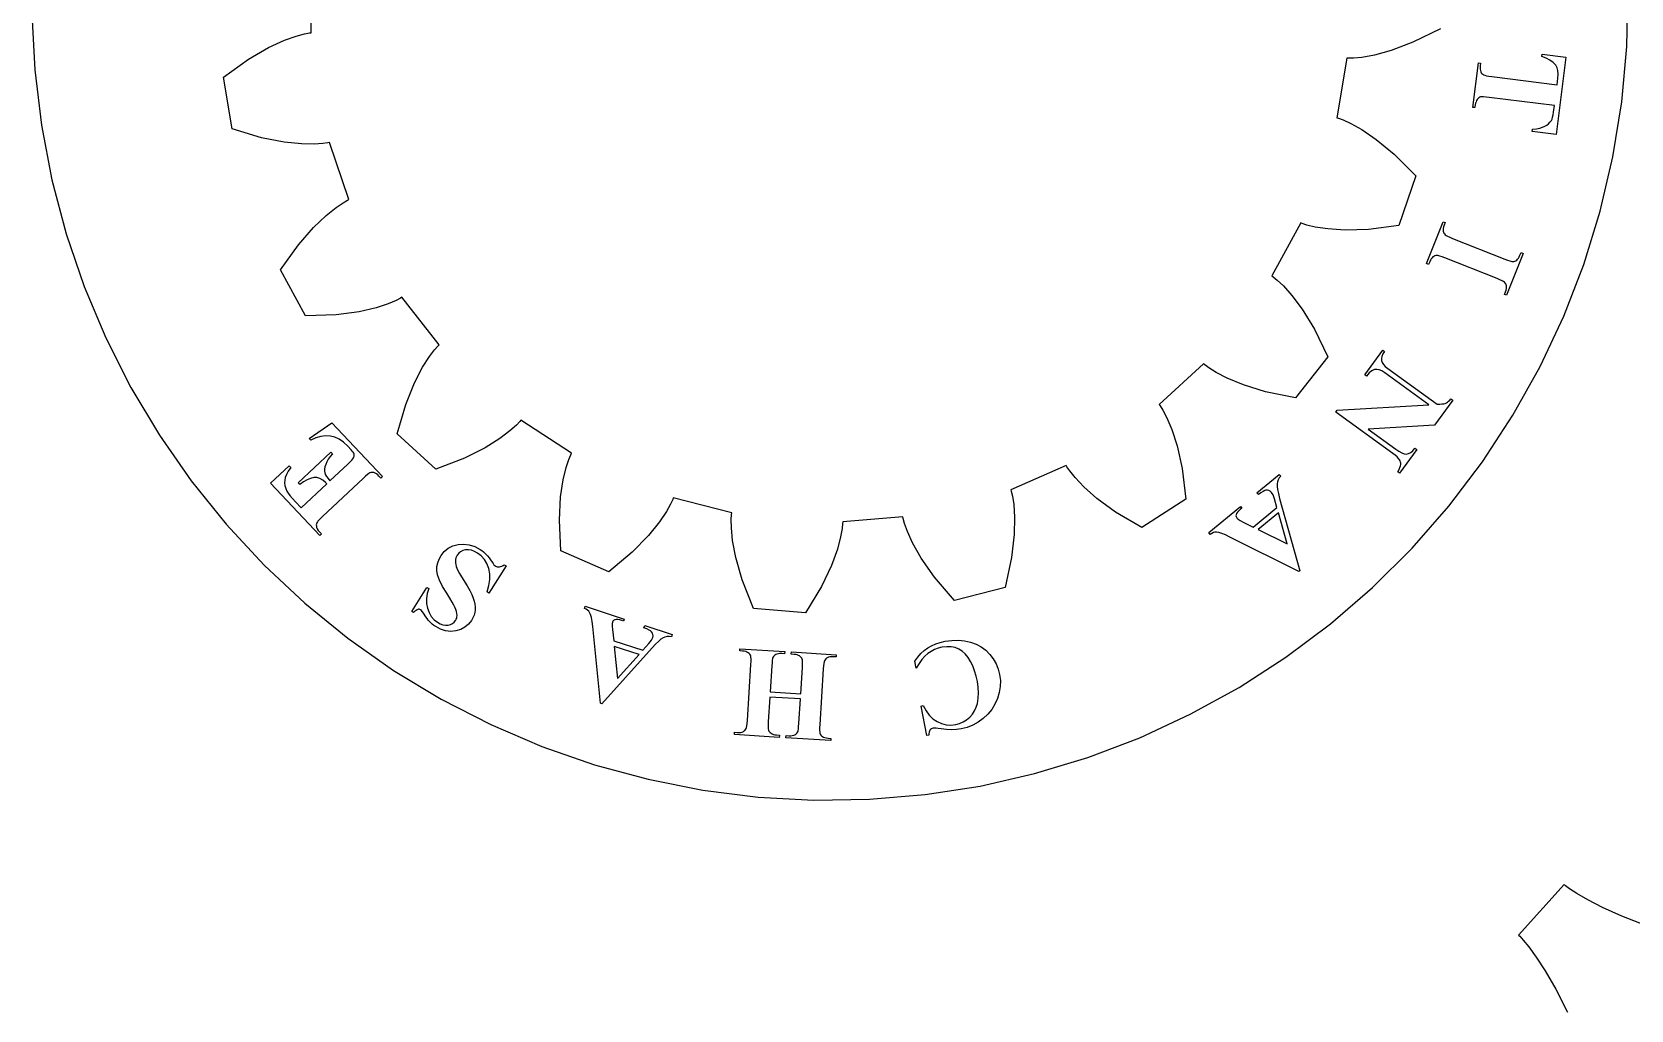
# Model space of a CAD drawing. Header units: metres. Extents: x -322 to 194, y -258 to 258.
# Drawn here: x -68.3 to 68.5, y -86.2 to -2.5 of the extents above; entities that cross this region are included whole.
import ezdxf

# ---------------------------------------------------------------- set-up
doc = ezdxf.new("R2010")
doc.units = ezdxf.units.M

msp = doc.modelspace()

# ---------------------------------------------------------------- linework, layer by layer
for p, q in [((-44.3848, -2.58369), (-44.3848, 2.58369)), ((68.1563, -3.76028), (68.2526, 1.0032)), ((-68.2526, -1.0032), (-68.0164, -5.76183)), ((-45.6505, -2.8658), (-44.942, -2.67615)), ((-44.942, -2.67615), (-44.5235, -2.59914)), ((-44.5235, -2.59914), (-44.3848, -2.58369)), ((52.2121, -2.23662), (49.8619, -3.40106)), ((-49.7416, -4.85231), (-48.0203, -3.85498)), ((-48.0203, -3.85498), (-46.6678, -3.23108)), ((-46.6678, -3.23108), (-45.6505, -2.8658)), ((47.9999, -4.10147), (46.5631, -4.49423)), ((49.8619, -3.40106), (47.9999, -4.10147)), ((67.728, -8.50546), (68.1563, -3.76028)), ((-51.8681, -6.38771), (-49.7416, -4.85231)), ((44.2048, -4.75703), (43.3542, -9.85396)), ((44.344, -4.76462), (44.2048, -4.75703)), ((44.7695, -4.75755), (44.344, -4.76462)), ((45.4996, -4.6871), (44.7695, -4.75755)), ((46.5631, -4.49423), (45.4996, -4.6871)), ((54.976, -8.96605), (55.4573, -5.15634)), ((55.4573, -5.15634), (55.6478, -5.1804)), ((55.6177, -5.41852), (55.6062, -5.56807)), ((55.6478, -5.1804), (55.6177, -5.41852)), ((60.8798, -4.61571), (60.9039, -4.42522)), ((61.2574, -4.74757), (60.8798, -4.61571)), ((60.9039, -4.42522), (62.9357, -4.6819)), ((61.5824, -4.91614), (61.2574, -4.74757)), ((61.8548, -5.12138), (61.5824, -4.91614)), ((62.0745, -5.36334), (61.8548, -5.12138)), ((62.1897, -5.57167), (62.0745, -5.36334)), ((62.9357, -4.6819), (62.1015, -11.2854)), ((-68.0164, -5.76183), (-67.4488, -10.4924)), ((-51.1319, -10.7999), (-51.8681, -6.38771)), ((55.6062, -5.56807), (55.6111, -5.70419)), ((55.6111, -5.70419), (55.6324, -5.8269)), ((55.6324, -5.8269), (55.6702, -5.93617)), ((55.6702, -5.93617), (55.7077, -6.00682)), ((55.7077, -6.00682), (55.7599, -6.07199)), ((55.7599, -6.07199), (55.827, -6.13174)), ((55.827, -6.13174), (55.9088, -6.18605)), ((55.9088, -6.18605), (55.999, -6.22346)), ((55.999, -6.22346), (56.1441, -6.26038)), ((56.1441, -6.26038), (56.344, -6.29678)), ((56.344, -6.29678), (56.5989, -6.3327)), ((56.5989, -6.3327), (62.1864, -7.03857)), ((62.1864, -7.03857), (62.2586, -6.46712)), ((62.2588, -5.82509), (62.1897, -5.57167)), ((62.2586, -6.46712), (62.2818, -6.12357)), ((62.2818, -6.12357), (62.2588, -5.82509)), ((55.5011, -8.15271), (55.4319, -8.21156)), ((55.5729, -8.10892), (55.5011, -8.15271)), ((55.6473, -8.0802), (55.5729, -8.10892)), ((55.7496, -8.06622), (55.6473, -8.0802)), ((55.9048, -8.06662), (55.7496, -8.06622)), ((56.113, -8.08139), (55.9048, -8.06662)), ((56.3743, -8.11055), (56.113, -8.08139)), ((61.9618, -8.81642), (56.3743, -8.11055)), ((55.1665, -8.99011), (54.976, -8.96605)), ((55.1964, -8.75301), (55.1665, -8.99011)), ((55.2214, -8.60957), (55.1964, -8.75301)), ((55.2579, -8.48383), (55.2214, -8.60957)), ((55.3059, -8.37581), (55.2579, -8.48383)), ((55.3654, -8.28549), (55.3059, -8.37581)), ((55.4319, -8.21156), (55.3654, -8.28549)), ((61.854, -9.62025), (61.8896, -9.38788)), ((61.8896, -9.38788), (61.9618, -8.81642)), ((66.9697, -13.2092), (67.728, -8.50546)), ((-67.4488, -10.4924), (-66.5526, -15.1718)), ((-48.622, -11.5617), (-51.1319, -10.7999)), ((43.3542, -9.85396), (43.4884, -9.89201)), ((43.4884, -9.89201), (43.8885, -10.0368)), ((43.8885, -10.0368), (44.5562, -10.3406)), ((44.5562, -10.3406), (45.4995, -10.8683)), ((45.4995, -10.8683), (46.7309, -11.7063)), ((60.0696, -11.0287), (60.0937, -10.8382)), ((60.0937, -10.8382), (60.4289, -10.792)), ((60.4289, -10.792), (60.7156, -10.7349)), ((60.7156, -10.7349), (60.9537, -10.6668)), ((60.9537, -10.6668), (61.1434, -10.5878)), ((61.1434, -10.5878), (61.3026, -10.4929)), ((61.3026, -10.4929), (61.4487, -10.3769)), ((61.4487, -10.3769), (61.5816, -10.2399)), ((61.5816, -10.2399), (61.7012, -10.0817)), ((61.7012, -10.0817), (61.7598, -9.96718)), ((61.7598, -9.96718), (61.8107, -9.81335)), ((61.8107, -9.81335), (61.854, -9.62025)), ((-46.6702, -11.9461), (-48.622, -11.5617)), ((-45.1883, -12.097), (-46.6702, -11.9461)), ((-44.1076, -12.1122), (-45.1883, -12.097)), ((-43.3758, -12.0615), (-44.1076, -12.1122)), ((-42.955, -11.9984), (-43.3758, -12.0615)), ((-42.8189, -11.968), (-42.955, -11.9984)), ((-41.141, -16.8554), (-42.8189, -11.968)), ((46.7309, -11.7063), (48.2645, -12.9733)), ((62.1015, -11.2854), (60.0696, -11.0287)), ((48.2645, -12.9733), (50.1093, -14.8378)), ((65.8852, -17.8486), (66.9697, -13.2092)), ((50.1093, -14.8378), (48.6569, -19.0687)), ((-66.5526, -15.1718), (-65.3321, -19.7773)), ((-43.09, -18.209), (-42.2465, -17.5332)), ((-42.2465, -17.5332), (-41.6379, -17.1238)), ((-41.6379, -17.1238), (-41.2671, -16.9151)), ((-41.2671, -16.9151), (-41.141, -16.8554)), ((-44.1667, -19.2383), (-43.09, -18.209)), ((40.265, -18.8526), (37.8056, -23.3972)), ((40.3943, -18.905), (40.265, -18.8526)), ((40.799, -19.0364), (40.3943, -18.905)), ((41.5124, -19.2068), (40.799, -19.0364)), ((48.6569, -19.0687), (46.0559, -19.4069)), ((51.0284, -22.3329), (52.442, -18.7625)), ((52.442, -18.7625), (52.6205, -18.8332)), ((52.5318, -19.0573), (52.4831, -19.2001)), ((52.6205, -18.8332), (52.5318, -19.0573)), ((64.4796, -22.401), (65.8852, -17.8486)), ((-65.3321, -19.7773), (-63.7934, -24.2865)), ((-45.4709, -20.7405), (-44.1667, -19.2383)), ((42.5809, -19.3698), (41.5124, -19.2068)), ((44.0674, -19.4648), (42.5809, -19.3698)), ((46.0559, -19.4069), (44.0674, -19.4648)), ((52.4537, -19.334), (52.4436, -19.4588)), ((52.4436, -19.4588), (52.4528, -19.5745)), ((52.4528, -19.5745), (52.4715, -19.6524)), ((52.4831, -19.2001), (52.4537, -19.334)), ((52.4715, -19.6524), (52.5061, -19.7279)), ((52.5061, -19.7279), (52.5567, -19.8012)), ((52.5567, -19.8012), (52.6232, -19.8722)), ((52.6232, -19.8722), (52.7013, -19.9308)), ((52.7013, -19.9308), (52.8326, -20.0027)), ((52.8326, -20.0027), (53.0172, -20.0877)), ((53.0172, -20.0877), (53.2551, -20.1858)), ((53.2551, -20.1858), (57.718, -21.9528)), ((-46.9837, -22.8832), (-45.4709, -20.7405)), ((51.4942, -21.8444), (51.421, -21.9368)), ((51.5744, -21.7714), (51.4942, -21.8444)), ((51.6572, -21.7163), (51.5744, -21.7714)), ((51.7389, -21.6763), (51.6572, -21.7163)), ((51.8195, -21.6515), (51.7389, -21.6763)), ((51.8989, -21.6418), (51.8195, -21.6515)), ((52.0014, -21.6537), (51.8989, -21.6418)), ((52.1517, -21.6927), (52.0014, -21.6537)), ((52.3497, -21.7588), (52.1517, -21.6927)), ((52.5954, -21.852), (52.3497, -21.7588)), ((57.0583, -23.619), (52.5954, -21.852)), ((59.2851, -21.4719), (57.8715, -25.0423)), ((58.8182, -21.9631), (58.8916, -21.8703)), ((58.8916, -21.8703), (58.9581, -21.7577)), ((58.9581, -21.7577), (59.0179, -21.6253)), ((59.0179, -21.6253), (59.1066, -21.4013)), ((59.1066, -21.4013), (59.2851, -21.4719)), ((-44.8547, -26.8173), (-46.9837, -22.8832)), ((51.2069, -22.4035), (51.0284, -22.3329)), ((51.2952, -22.1804), (51.2069, -22.4035)), ((51.3546, -22.0488), (51.2952, -22.1804)), ((51.421, -21.9368), (51.3546, -22.0488)), ((57.718, -21.9528), (57.9637, -22.0461)), ((57.9637, -22.0461), (58.1616, -22.1126)), ((58.1616, -22.1126), (58.3116, -22.1522)), ((58.3116, -22.1522), (58.4138, -22.1649)), ((58.4138, -22.1649), (58.4928, -22.1562)), ((58.4928, -22.1562), (58.5731, -22.1319)), ((58.5731, -22.1319), (58.6549, -22.0919)), ((58.6549, -22.0919), (58.738, -22.0361)), ((58.738, -22.0361), (58.8182, -21.9631)), ((62.7599, -26.8444), (64.4796, -22.401)), ((-63.7934, -24.2865), (-61.9438, -28.6773)), ((37.8056, -23.3972), (37.9202, -23.4767)), ((37.9202, -23.4767), (38.2516, -23.7436)), ((38.2516, -23.7436), (38.7845, -24.2477)), ((38.7845, -24.2477), (39.5052, -25.0531)), ((57.2962, -23.7171), (57.0583, -23.619)), ((57.4809, -23.8021), (57.2962, -23.7171)), ((57.6122, -23.8739), (57.4809, -23.8021)), ((57.6903, -23.9326), (57.6122, -23.8739)), ((57.756, -24.0056), (57.6903, -23.9326)), ((57.8061, -24.0801), (57.756, -24.0056)), ((57.7813, -24.7484), (57.8297, -24.6064)), ((57.8405, -24.1562), (57.8061, -24.0801)), ((57.8297, -24.6064), (57.8588, -24.4734)), ((57.8592, -24.234), (57.8405, -24.1562)), ((57.8588, -24.4734), (57.8686, -24.3492)), ((57.8686, -24.3492), (57.8592, -24.234)), ((-37.7849, -25.7776), (-38.812, -26.1142)), ((-37.1092, -25.4921), (-37.7849, -25.7776)), ((-36.7317, -25.2958), (-37.1092, -25.4921)), ((-36.6128, -25.2228), (-36.7317, -25.2958)), ((-33.4389, -29.3006), (-36.6128, -25.2228)), ((39.5052, -25.0531), (40.3978, -26.2455)), ((57.693, -24.9716), (57.7813, -24.7484)), ((57.8715, -25.0423), (57.693, -24.9716)), ((-42.2335, -26.7228), (-44.8547, -26.8173)), ((-40.2626, -26.4526), (-42.2335, -26.7228)), ((-38.812, -26.1142), (-40.2626, -26.4526)), ((40.3978, -26.2455), (41.437, -27.9419)), ((60.7345, -31.1569), (62.7599, -26.8444)), ((-61.9438, -28.6773), (-59.7925, -32.9285)), ((41.437, -27.9419), (42.5764, -30.3043)), ((-34.2645, -30.3007), (-33.8218, -29.7158)), ((-33.8218, -29.7158), (-33.5388, -29.398)), ((-33.5388, -29.398), (-33.4389, -29.3006)), ((45.7384, -31.8579), (47.2807, -29.735)), ((47.2947, -30.0724), (47.2032, -30.2794)), ((47.2807, -29.735), (47.4361, -29.8479)), ((47.4361, -29.8479), (47.2947, -30.0724)), ((-35.527, -32.5368), (-34.8428, -31.2137)), ((-34.8428, -31.2137), (-34.2645, -30.3007)), ((31.9619, -30.9051), (28.1602, -34.4049)), ((32.0672, -30.9966), (31.9619, -30.9051)), ((32.4073, -31.2524), (32.0672, -30.9966)), ((33.0267, -31.6452), (32.4073, -31.2524)), ((42.5764, -30.3043), (39.8289, -33.8343)), ((46.5781, -31.4099), (46.4084, -31.4767)), ((46.7658, -31.3863), (46.5781, -31.4099)), ((46.9739, -31.4231), (46.7658, -31.3863)), ((47.2023, -31.5205), (46.9739, -31.4231)), ((47.2032, -30.2794), (47.1617, -30.469)), ((47.1617, -30.469), (47.1701, -30.641)), ((47.1701, -30.641), (47.2292, -30.8062)), ((47.2292, -30.8062), (47.3397, -30.9738)), ((47.3397, -30.9738), (47.5014, -31.1436)), ((47.5014, -31.1436), (47.7144, -31.3159)), ((47.7144, -31.3159), (51.9261, -34.3759)), ((58.4131, -35.3176), (60.7345, -31.1569)), ((-36.2728, -34.3811), (-35.527, -32.5368)), ((33.9844, -32.1462), (33.0267, -31.6452)), ((35.3595, -32.7188), (33.9844, -32.1462)), ((37.259, -33.3097), (35.3595, -32.7188)), ((45.8937, -31.9708), (45.7384, -31.8579)), ((45.9978, -31.8276), (45.8937, -31.9708)), ((46.1182, -31.6856), (45.9978, -31.8276)), ((46.2551, -31.5686), (46.1182, -31.6856)), ((46.4084, -31.4767), (46.2551, -31.5686)), ((47.4511, -31.6783), (47.2023, -31.5205)), ((51.2203, -34.4168), (47.4511, -31.6783)), ((-59.7925, -32.9285), (-57.3499, -37.0191)), ((39.8289, -33.8343), (37.259, -33.3097)), ((53.2692, -34.0142), (51.7098, -36.1605)), ((52.8178, -34.2013), (52.9133, -34.1234)), ((52.9133, -34.1234), (53.012, -34.0234)), ((53.012, -34.0234), (53.1139, -33.9014)), ((53.1139, -33.9014), (53.2692, -34.0142)), ((-37.0078, -36.8989), (-36.2728, -34.3811)), ((28.1602, -34.4049), (28.2427, -34.5173)), ((28.2427, -34.5173), (28.4695, -34.8774)), ((28.4695, -34.8774), (28.8098, -35.5271)), ((28.8098, -35.5271), (29.23, -36.5229)), ((43.2649, -35.0446), (43.386, -34.878)), ((48.1319, -38.5807), (43.2649, -35.0446)), ((43.386, -34.878), (51.2203, -34.4168)), ((51.9261, -34.3759), (52.1659, -34.3622)), ((52.1659, -34.3622), (52.3429, -34.3503)), ((52.3429, -34.3503), (52.4952, -34.3289)), ((52.4952, -34.3289), (52.6227, -34.2978)), ((52.6227, -34.2978), (52.7256, -34.2571)), ((52.7256, -34.2571), (52.8178, -34.2013)), ((55.8072, -39.3063), (58.4131, -35.3176)), ((-44.5364, -37.3161), (-42.6025, -35.9513)), ((-42.6025, -35.9513), (-38.2714, -40.5635)), ((-33.7168, -39.9285), (-37.0078, -36.8989)), ((-27.3676, -36.6496), (-28.2298, -37.3015)), ((-26.8213, -36.1602), (-27.3676, -36.6496)), ((-26.5279, -35.852), (-26.8213, -36.1602)), ((-26.4392, -35.7444), (-26.5279, -35.852)), ((-22.1132, -38.5706), (-26.4392, -35.7444)), ((29.23, -36.5229), (29.6871, -37.9406)), ((51.7098, -36.1605), (46.0232, -36.4949)), ((46.0232, -36.4949), (48.3952, -38.2183)), ((-57.3499, -37.0191), (-54.6279, -40.9295)), ((-44.4043, -37.4567), (-44.5364, -37.3161)), ((-43.9628, -37.2563), (-44.4043, -37.4567)), ((-43.5362, -37.1292), (-43.9628, -37.2563)), ((-43.1245, -37.0754), (-43.5362, -37.1292)), ((-42.7276, -37.0949), (-43.1245, -37.0754)), ((-42.3435, -37.1907), (-42.7276, -37.0949)), ((-41.9694, -37.3654), (-42.3435, -37.1907)), ((-41.6053, -37.6189), (-41.9694, -37.3654)), ((-41.2511, -37.9513), (-41.6053, -37.6189)), ((-40.9534, -38.2684), (-41.2511, -37.9513)), ((-40.8579, -38.378), (-40.9534, -38.2684)), ((-29.4919, -38.0925), (-31.2683, -38.9881)), ((-28.2298, -37.3015), (-29.4919, -38.0925)), ((29.6871, -37.9406), (30.1191, -39.8825)), ((48.3952, -38.2183), (48.6648, -38.4)), ((50.188, -38.2551), (48.7209, -40.2744)), ((49.8587, -38.3543), (50.0327, -38.1422)), ((50.0327, -38.1422), (50.188, -38.2551)), ((-47.8424, -41.123), (-46.2562, -39.6334)), ((-46.2562, -39.6334), (-46.1248, -39.7733)), ((-45.4875, -41.1064), (-42.6883, -38.4778)), ((-43.1316, -39.5278), (-43.1944, -39.7332)), ((-43.0376, -39.3104), (-43.1316, -39.5278)), ((-42.9104, -39.0863), (-43.0376, -39.3104)), ((-42.7502, -38.8554), (-42.9104, -39.0863)), ((-42.765, -40.9203), (-41.2488, -39.4965)), ((-42.5568, -38.6177), (-42.7502, -38.8554)), ((-42.6883, -38.4778), (-42.5568, -38.6177)), ((-41.2488, -39.4965), (-41.0502, -39.3056)), ((-41.0502, -39.3056), (-40.8992, -39.1507)), ((-40.8992, -39.1507), (-40.7958, -39.0317)), ((-40.7851, -38.4794), (-40.8579, -38.378)), ((-40.7958, -39.0317), (-40.7399, -38.9486)), ((-40.7349, -38.5725), (-40.7851, -38.4794)), ((-40.7399, -38.9486), (-40.7138, -38.8816)), ((-40.7074, -38.6575), (-40.7349, -38.5725)), ((-40.7138, -38.8816), (-40.6996, -38.8107)), ((-40.6975, -38.736), (-40.7074, -38.6575)), ((-40.6996, -38.8107), (-40.6975, -38.736)), ((-31.2683, -38.9881), (-33.7168, -39.9285)), ((-22.5693, -39.7845), (-22.3405, -39.0876)), ((-22.3405, -39.0876), (-22.1761, -38.6952)), ((-22.1761, -38.6952), (-22.1132, -38.5706)), ((20.1953, -39.6086), (15.4631, -41.6843)), ((20.2651, -39.7294), (20.1953, -39.6086)), ((48.3368, -38.7369), (48.1319, -38.5807)), ((48.5016, -38.8787), (48.3368, -38.7369)), ((48.6264, -39.0061), (48.5016, -38.8787)), ((48.7112, -39.119), (48.6264, -39.0061)), ((48.6648, -38.4), (48.9015, -38.5296)), ((48.7667, -39.2238), (48.7112, -39.119)), ((48.7495, -39.7837), (48.8, -39.6401)), ((48.8038, -39.3266), (48.7667, -39.2238)), ((48.8, -39.6401), (48.823, -39.5266)), ((48.8226, -39.4276), (48.8038, -39.3266)), ((48.823, -39.5266), (48.8226, -39.4276)), ((48.9015, -38.5296), (49.1053, -38.6069)), ((49.1053, -38.6069), (49.2762, -38.6322)), ((49.2762, -38.6322), (49.4805, -38.5992)), ((49.4805, -38.5992), (49.6746, -38.5066)), ((49.6746, -38.5066), (49.8587, -38.3543)), ((52.9294, -43.1034), (55.8072, -39.3063)), ((-54.6279, -40.9295), (-51.6397, -44.6404)), ((-46.6383, -40.8743), (-46.6455, -41.1005)), ((-46.5874, -40.6381), (-46.6383, -40.8743)), ((-46.4849, -40.3759), (-46.5874, -40.6381)), ((-46.3306, -40.0877), (-46.4849, -40.3759)), ((-46.1248, -39.7733), (-46.3306, -40.0877)), ((-45.0253, -41.0134), (-45.356, -41.2464)), ((-44.7132, -40.8365), (-45.0253, -41.0134)), ((-44.4196, -40.7155), (-44.7132, -40.8365)), ((-44.1446, -40.6506), (-44.4196, -40.7155)), ((-43.8832, -40.6496), (-44.1446, -40.6506)), ((-43.6293, -40.7205), (-43.8832, -40.6496)), ((-43.3827, -40.8634), (-43.6293, -40.7205)), ((-39.9054, -40.6932), (-43.4045, -43.979)), ((-43.1435, -41.0782), (-43.3827, -40.8634)), ((-43.2273, -39.9219), (-43.2301, -40.0939)), ((-43.2301, -40.0939), (-43.2031, -40.2493)), ((-43.1944, -39.7332), (-43.2273, -39.9219)), ((-43.2031, -40.2493), (-43.1441, -40.4016)), ((-43.1441, -40.4016), (-43.0515, -40.5641)), ((-43.0515, -40.5641), (-42.9251, -40.737)), ((-42.9251, -40.737), (-42.765, -40.9203)), ((-39.7153, -40.5198), (-39.9054, -40.6932)), ((-39.5598, -40.3889), (-39.7153, -40.5198)), ((-39.4389, -40.3007), (-39.5598, -40.3889)), ((-39.3526, -40.255), (-39.4389, -40.3007)), ((-39.26, -40.225), (-39.3526, -40.255)), ((-39.1722, -40.2104), (-39.26, -40.225)), ((-39.0891, -40.2113), (-39.1722, -40.2104)), ((-39.0107, -40.2276), (-39.0891, -40.2113)), ((-38.902, -40.2685), (-39.0107, -40.2276)), ((-38.7934, -40.3308), (-38.902, -40.2685)), ((-38.6848, -40.4144), (-38.7934, -40.3308)), ((-38.5763, -40.5192), (-38.6848, -40.4144)), ((-38.4113, -40.6949), (-38.5763, -40.5192)), ((-38.2714, -40.5635), (-38.4113, -40.6949)), ((-23.0374, -42.3095), (-22.8199, -40.8359)), ((-22.8199, -40.8359), (-22.5693, -39.7845)), ((20.5037, -40.0817), (20.2651, -39.7294)), ((20.962, -40.6543), (20.5037, -40.0817)), ((21.7052, -41.4392), (20.962, -40.6543)), ((30.1191, -39.8825), (30.4297, -42.4869)), ((36.5248, -41.9486), (38.4287, -40.3736)), ((38.2834, -41.0068), (38.254, -41.1852)), ((38.3427, -40.8367), (38.2834, -41.0068)), ((38.4319, -40.6749), (38.3427, -40.8367)), ((38.4287, -40.3736), (38.5511, -40.5215)), ((38.5511, -40.5215), (38.4319, -40.6749)), ((48.5656, -40.1615), (48.6714, -39.9576)), ((48.7209, -40.2744), (48.5656, -40.1615)), ((48.6714, -39.9576), (48.7495, -39.7837)), ((-43.6366, -45.6017), (-47.8424, -41.123)), ((-46.6455, -41.1005), (-46.6156, -41.3331)), ((-46.6156, -41.3331), (-46.5485, -41.5719)), ((-46.5485, -41.5719), (-46.4444, -41.817)), ((-46.4444, -41.817), (-46.3457, -41.9834)), ((-46.3457, -41.9834), (-46.1921, -42.1909)), ((-46.1921, -42.1909), (-45.9834, -42.4395)), ((-45.356, -41.2464), (-45.4875, -41.1064)), ((-45.2377, -43.2423), (-43.0449, -41.1832)), ((-43.0449, -41.1832), (-43.1435, -41.0782)), ((-23.1439, -44.296), (-23.0374, -42.3095)), ((-13.4005, -42.3924), (-13.4495, -42.523)), ((-8.3912, -43.6609), (-13.4005, -42.3924)), ((15.4631, -41.6843), (15.5047, -41.8175)), ((15.5047, -41.8175), (15.6022, -42.2316)), ((15.6022, -42.2316), (15.7132, -42.9567)), ((22.8198, -42.4272), (21.7052, -41.4392)), ((36.6472, -42.0966), (36.5248, -41.9486)), ((36.8635, -41.9483), (36.6472, -42.0966)), ((37.0419, -41.8384), (36.8635, -41.9483)), ((37.1825, -41.7668), (37.0419, -41.8384)), ((37.2852, -41.7336), (37.1825, -41.7668)), ((37.4211, -41.7262), (37.2852, -41.7336)), ((37.5455, -41.7541), (37.4211, -41.7262)), ((37.6586, -41.8172), (37.5455, -41.7541)), ((37.7602, -41.9156), (37.6586, -41.8172)), ((37.8301, -42.0149), (37.7602, -41.9156)), ((37.8951, -42.1382), (37.8301, -42.0149)), ((37.9551, -42.2853), (37.8951, -42.1382)), ((38.0102, -42.4563), (37.9551, -42.2853)), ((38.254, -41.1852), (38.2558, -41.3999)), ((38.2558, -41.3999), (38.291, -41.6783)), ((38.291, -41.6783), (38.3595, -42.0202)), ((38.3595, -42.0202), (38.4613, -42.4257)), ((-45.9834, -42.4395), (-45.7196, -42.7291)), ((-45.7196, -42.7291), (-45.2377, -43.2423)), ((-13.9847, -43.5501), (-14.5885, -44.4466)), ((-13.6269, -42.9098), (-13.9847, -43.5501)), ((-13.4495, -42.523), (-13.6269, -42.9098)), ((-8.41025, -43.7991), (-8.3912, -43.6609)), ((15.7132, -42.9567), (15.7873, -44.035)), ((24.4246, -43.6029), (22.8198, -42.4272)), ((26.6849, -44.9335), (24.4246, -43.6029)), ((30.4297, -42.4869), (26.6849, -44.9335)), ((32.4048, -45.3569), (35.1132, -43.1164)), ((34.78, -43.7288), (34.7342, -43.8349)), ((34.86, -43.614), (34.78, -43.7288)), ((34.9741, -43.4904), (34.86, -43.614)), ((35.1223, -43.358), (34.9741, -43.4904)), ((35.1132, -43.1164), (35.2356, -43.2643)), ((35.2356, -43.2643), (35.1223, -43.358)), ((36.1952, -44.8793), (38.2186, -43.2054)), ((38.3515, -43.6768), (36.6333, -45.0982)), ((38.2186, -43.2054), (38.0102, -42.4563)), ((39.0916, -46.3299), (38.3515, -43.6768)), ((38.4613, -42.4257), (40.1944, -48.631)), ((49.7937, -46.6906), (52.9294, -43.1034)), ((-51.6397, -44.6404), (-48.3999, -48.1339)), ((-43.9197, -44.6042), (-43.9328, -44.6923)), ((-43.9328, -44.6923), (-43.9299, -44.7811)), ((-43.9299, -44.7811), (-43.9034, -44.909)), ((-43.8905, -44.5167), (-43.9197, -44.6042)), ((-43.9034, -44.909), (-43.8498, -45.0372)), ((-43.8452, -44.43), (-43.8905, -44.5167)), ((-43.8498, -45.0372), (-43.7692, -45.1658)), ((-43.7926, -44.3644), (-43.8452, -44.43)), ((-43.7016, -44.2674), (-43.7926, -44.3644)), ((-43.5723, -44.1389), (-43.7016, -44.2674)), ((-43.4045, -43.979), (-43.5723, -44.1389)), ((-23.0216, -46.916), (-23.1439, -44.296)), ((-14.5885, -44.4466), (-15.5253, -45.6046)), ((-8.43834, -44.2237), (-8.41025, -43.7991)), ((-8.42842, -44.9572), (-8.43834, -44.2237)), ((-8.32404, -46.0329), (-8.42842, -44.9572)), ((1.04425, -45.0095), (0.91376, -45.7313)), ((1.08644, -44.586), (1.04425, -45.0095)), ((1.09039, -44.4466), (1.08644, -44.586)), ((6.24014, -44.0199), (1.09039, -44.4466)), ((6.26698, -44.1568), (6.24014, -44.0199)), ((6.37828, -44.5675), (6.26698, -44.1568)), ((6.62581, -45.2579), (6.37828, -44.5675)), ((15.7873, -44.035), (15.7593, -45.5243)), ((34.7342, -43.8349), (34.7248, -43.9058)), ((34.7248, -43.9058), (34.7329, -43.9745)), ((34.7329, -43.9745), (34.7585, -44.0408)), ((34.7585, -44.0408), (34.8017, -44.1048)), ((34.8017, -44.1048), (34.835, -44.1418)), ((34.835, -44.1418), (34.8718, -44.1765)), ((34.8718, -44.1765), (34.9121, -44.2091)), ((34.9121, -44.2091), (34.9949, -44.2647)), ((34.9949, -44.2647), (35.0724, -44.3084)), ((35.0724, -44.3084), (35.3428, -44.4514)), ((35.3428, -44.4514), (36.1952, -44.8793)), ((36.6333, -45.0982), (39.0916, -46.3299)), ((-43.7692, -45.1658), (-43.6616, -45.2946)), ((-43.6616, -45.2946), (-43.4966, -45.4703)), ((-43.4966, -45.4703), (-43.6366, -45.6017)), ((-32.6576, -46.6918), (-32.2642, -46.494)), ((-32.2642, -46.494), (-31.8114, -46.3716)), ((-31.8114, -46.3716), (-31.3307, -46.3347)), ((-31.3307, -46.3347), (-30.8529, -46.3936)), ((-30.8529, -46.3936), (-30.378, -46.5485)), ((-15.5253, -45.6046), (-16.9147, -47.0284)), ((-8.05127, -47.4973), (-8.32404, -46.0329)), ((0.91376, -45.7313), (0.63373, -46.7752)), ((7.07384, -46.2415), (6.62581, -45.2579)), ((7.8073, -47.538), (7.07384, -46.2415)), ((15.7593, -45.5243), (15.5374, -47.5012)), ((32.5272, -45.5049), (32.4048, -45.3569)), ((32.6638, -45.4206), (32.5272, -45.5049)), ((32.7968, -45.3617), (32.6638, -45.4206)), ((32.9261, -45.3282), (32.7968, -45.3617)), ((33.0518, -45.3201), (32.9261, -45.3282)), ((33.2467, -45.3508), (33.0518, -45.3201)), ((33.5045, -45.4307), (33.2467, -45.3508)), ((33.825, -45.5596), (33.5045, -45.4307)), ((34.2084, -45.7377), (33.825, -45.5596)), ((40.1143, -48.6973), (34.2084, -45.7377)), ((-33.5492, -47.9413), (-33.434, -47.6229)), ((-33.434, -47.6229), (-33.2666, -47.3135)), ((-33.2666, -47.3135), (-32.9918, -46.9649)), ((-32.9918, -46.9649), (-32.6576, -46.6918)), ((-32.0199, -47.6523), (-32.0313, -47.7895)), ((-32.0313, -47.7895), (-32.0261, -47.9343)), ((-31.992, -47.5231), (-32.0199, -47.6523)), ((-31.9476, -47.4021), (-31.992, -47.5231)), ((-31.8867, -47.2891), (-31.9476, -47.4021)), ((-31.7541, -47.1236), (-31.8867, -47.2891)), ((-31.5892, -46.9944), (-31.7541, -47.1236)), ((-31.3922, -46.9014), (-31.5892, -46.9944)), ((-31.1629, -46.8447), (-31.3922, -46.9014)), ((-30.9152, -46.832), (-31.1629, -46.8447)), ((-30.6626, -46.8709), (-30.9152, -46.832)), ((-30.4051, -46.9615), (-30.6626, -46.8709)), ((-30.1428, -47.1036), (-30.4051, -46.9615)), ((-30.378, -46.5485), (-29.9059, -46.7992)), ((-29.8257, -47.3498), (-30.1428, -47.1036)), ((-29.9059, -46.7992), (-29.7632, -46.8958)), ((-29.5606, -47.6525), (-29.8257, -47.3498)), ((-29.7632, -46.8958), (-29.6299, -46.9984)), ((-29.6299, -46.9984), (-29.5058, -47.107)), ((-29.3476, -48.012), (-29.5606, -47.6525)), ((-29.5058, -47.107), (-29.3912, -47.2218)), ((-29.3912, -47.2218), (-29.278, -47.3522)), ((-29.278, -47.3522), (-29.1579, -47.5084)), ((-29.1579, -47.5084), (-29.0307, -47.6904)), ((-29.0307, -47.6904), (-28.8965, -47.8981)), ((-18.9251, -48.7129), (-23.0216, -46.916)), ((-16.9147, -47.0284), (-18.9251, -48.7129)), ((-7.507, -49.4107), (-8.05127, -47.4973)), ((0.63373, -46.7752), (0.12366, -48.1747)), ((8.94336, -49.171), (7.8073, -47.538)), ((15.5374, -47.5012), (14.9855, -50.0654)), ((46.4155, -50.0503), (49.7937, -46.6906)), ((-48.3999, -48.1339), (-44.9244, -51.3929)), ((-33.6234, -48.6055), (-33.6124, -48.2688)), ((-33.5578, -48.9838), (-33.6234, -48.6055)), ((-33.6124, -48.2688), (-33.5492, -47.9413)), ((-33.3955, -49.4337), (-33.5578, -48.9838)), ((-32.0261, -47.9343), (-32.0031, -48.0866)), ((-32.0031, -48.0866), (-31.9625, -48.2465)), ((-31.9625, -48.2465), (-31.9041, -48.4139)), ((-31.9041, -48.4139), (-31.8178, -48.6075)), ((-31.8178, -48.6075), (-31.6922, -48.8456)), ((-31.6922, -48.8456), (-31.5272, -49.1283)), ((-31.5272, -49.1283), (-31.0361, -49.9161)), ((-29.1867, -48.4281), (-29.3476, -48.012)), ((-29.095, -48.8864), (-29.1867, -48.4281)), ((-27.692, -48.2042), (-29.1666, -50.5278)), ((-29.0881, -49.3719), (-29.095, -48.8864)), ((-28.8965, -47.8981), (-28.8198, -48.0116)), ((-28.8198, -48.0116), (-28.7446, -48.1056)), ((-28.7446, -48.1056), (-28.6709, -48.1801)), ((-28.6709, -48.1801), (-28.5988, -48.2351)), ((-28.5988, -48.2351), (-28.5337, -48.267)), ((-28.5337, -48.267), (-28.4583, -48.2867)), ((-28.4583, -48.2867), (-28.3726, -48.2941)), ((-28.3726, -48.2941), (-28.2766, -48.2892)), ((-28.2766, -48.2892), (-28.1749, -48.2693)), ((-28.1749, -48.2693), (-28.0705, -48.2313)), ((-28.0705, -48.2313), (-27.9636, -48.1753)), ((-27.9636, -48.1753), (-27.8541, -48.1013)), ((-27.8541, -48.1013), (-27.692, -48.2042)), ((0.12366, -48.1747), (-0.7281, -49.9724)), ((10.6491, -51.1635), (8.94336, -49.171)), ((40.1944, -48.631), (40.1143, -48.6973)), ((-35.7716, -52.0969), (-34.4685, -50.0435)), ((-34.4486, -50.5765), (-34.517, -50.9999)), ((-34.4685, -50.0435), (-34.3064, -50.1464)), ((-34.3064, -50.1464), (-34.4486, -50.5765)), ((-33.1363, -49.9554), (-33.3955, -49.4337)), ((-32.7804, -50.5486), (-33.1363, -49.9554)), ((-32.5196, -50.961), (-32.7804, -50.5486)), ((-31.0361, -49.9161), (-30.805, -50.3197)), ((-30.805, -50.3197), (-30.6293, -50.6664)), ((-29.3287, -50.4249), (-29.166, -49.8848)), ((-29.1666, -50.5278), (-29.3287, -50.4249)), ((-29.166, -49.8848), (-29.0881, -49.3719)), ((-6.54062, -51.8491), (-7.507, -49.4107)), ((-0.7281, -49.9724), (-2.08266, -52.2185)), ((14.9855, -50.0654), (10.6491, -51.1635)), ((42.8111, -53.1662), (46.4155, -50.0503)), ((-44.9244, -51.3929), (-41.23, -54.4014)), ((-35.3178, -51.9532), (-35.3996, -52.0085)), ((-35.2514, -51.9248), (-35.3178, -51.9532)), ((-35.193, -51.9163), (-35.2514, -51.9248)), ((-35.134, -51.9212), (-35.193, -51.9163)), ((-35.0744, -51.9395), (-35.134, -51.9212)), ((-35.0143, -51.9711), (-35.0744, -51.9395)), ((-34.9456, -52.0279), (-35.0143, -51.9711)), ((-34.517, -50.9999), (-34.5115, -51.4165)), ((-34.5115, -51.4165), (-34.4322, -51.8265)), ((-34.4322, -51.8265), (-34.2917, -52.2068)), ((-32.3147, -51.2975), (-32.5196, -50.961)), ((-32.1655, -51.5582), (-32.3147, -51.2975)), ((-32.0721, -51.7431), (-32.1655, -51.5582)), ((-31.995, -51.9388), (-32.0721, -51.7431)), ((-31.9393, -52.1217), (-31.995, -51.9388)), ((-30.6293, -50.6664), (-30.5091, -50.9561)), ((-30.5091, -50.9561), (-30.4303, -51.2151)), ((-30.4303, -51.2151), (-30.378, -51.4689)), ((-30.3533, -51.961), (-30.3831, -52.1989)), ((-30.378, -51.4689), (-30.3524, -51.7175)), ((-30.3524, -51.7175), (-30.3533, -51.961)), ((-20.9921, -51.8464), (-20.9327, -51.6638)), ((-20.8477, -51.9165), (-20.9921, -51.8464)), ((-20.9327, -51.6638), (-17.5898, -52.75)), ((-20.7267, -51.9973), (-20.8477, -51.9165)), ((-2.08266, -52.2185), (-6.54062, -51.8491)), ((-35.6095, -52.1998), (-35.7716, -52.0969)), ((-35.4968, -52.0907), (-35.6095, -52.1998)), ((-35.3996, -52.0085), (-35.4968, -52.0907)), ((-34.8654, -52.1186), (-34.9456, -52.0279)), ((-34.7736, -52.2431), (-34.8654, -52.1186)), ((-34.5638, -52.5666), (-34.7736, -52.2431)), ((-34.4615, -52.7124), (-34.5638, -52.5666)), ((-34.3635, -52.8388), (-34.4615, -52.7124)), ((-34.2697, -52.9458), (-34.3635, -52.8388)), ((-34.2917, -52.2068), (-34.1027, -52.5348)), ((-34.1448, -53.0706), (-34.2697, -52.9458)), ((-34.0119, -53.1876), (-34.1448, -53.0706)), ((-34.1027, -52.5348), (-33.8652, -52.8103)), ((-33.8708, -53.2967), (-34.0119, -53.1876)), ((-33.7216, -53.3979), (-33.8708, -53.2967)), ((-33.8652, -52.8103), (-33.5792, -53.0334)), ((-33.5792, -53.0334), (-33.342, -53.1623)), ((-33.342, -53.1623), (-33.1102, -53.2443)), ((-33.1102, -53.2443), (-32.8836, -53.2797)), ((-32.8836, -53.2797), (-32.6623, -53.2683)), ((-32.6623, -53.2683), (-32.4586, -53.2176)), ((-32.4586, -53.2176), (-32.2839, -53.1354)), ((-32.2839, -53.1354), (-32.1382, -53.0217)), ((-32.1382, -53.0217), (-32.0217, -52.8766)), ((-32.0217, -52.8766), (-31.965, -52.7733)), ((-31.965, -52.7733), (-31.9245, -52.6676)), ((-31.9052, -52.2918), (-31.9393, -52.1217)), ((-31.9245, -52.6676), (-31.9004, -52.5596)), ((-31.8926, -52.4492), (-31.9052, -52.2918)), ((-31.9004, -52.5596), (-31.8926, -52.4492)), ((-30.9129, -53.203), (-31.223, -53.4625)), ((-30.6546, -52.8724), (-30.9129, -53.203)), ((-30.5337, -52.6546), (-30.6546, -52.8724)), ((-30.4432, -52.4301), (-30.5337, -52.6546)), ((-30.3831, -52.1989), (-30.4432, -52.4301)), ((-20.6291, -52.0885), (-20.7267, -51.9973)), ((-20.5549, -52.1903), (-20.6291, -52.0885)), ((-20.4765, -52.3714), (-20.5549, -52.1903)), ((-20.4058, -52.6317), (-20.4765, -52.3714)), ((-20.3429, -52.9715), (-20.4058, -52.6317)), ((-20.2878, -53.3906), (-20.3429, -52.9715)), ((-18.6201, -53.1657), (-18.6227, -53.2654)), ((-18.6227, -53.2654), (-18.6181, -53.3543)), ((-18.6142, -53.1142), (-18.6201, -53.1657)), ((-18.6046, -53.0645), (-18.6142, -53.1142)), ((-18.5912, -53.0166), (-18.6046, -53.0645)), ((-18.5603, -52.9458), (-18.5912, -53.0166)), ((-18.5181, -52.8887), (-18.5603, -52.9458)), ((-18.4644, -52.845), (-18.5181, -52.8887)), ((-18.3995, -52.8149), (-18.4644, -52.845)), ((-18.2854, -52.7968), (-18.3995, -52.8149)), ((-18.1456, -52.8028), (-18.2854, -52.7968)), ((-17.9801, -52.8329), (-18.1456, -52.8028)), ((-17.7889, -52.8871), (-17.9801, -52.8329)), ((-17.6491, -52.9326), (-17.7889, -52.8871)), ((-17.5898, -52.75), (-17.6491, -52.9326)), ((-15.9068, -53.4987), (-15.8475, -53.3161)), ((-15.8475, -53.3161), (-13.4974, -54.0797)), ((38.9981, -56.023), (42.8111, -53.1662)), ((-41.23, -54.4014), (-37.3347, -57.145)), ((-33.2983, -53.6214), (-33.7216, -53.3979)), ((-32.8701, -53.7576), (-33.2983, -53.6214)), ((-32.437, -53.8067), (-32.8701, -53.7576)), ((-31.9991, -53.7685), (-32.437, -53.8067)), ((-31.5851, -53.651), (-31.9991, -53.7685)), ((-31.223, -53.4625), (-31.5851, -53.651)), ((-19.6222, -59.9629), (-20.2878, -53.3906)), ((-18.6181, -53.3543), (-18.5939, -53.6592)), ((-18.5939, -53.6592), (-18.4984, -54.6081)), ((-18.4984, -54.6081), (-16.001, -55.4196)), ((-15.6657, -53.6019), (-15.9068, -53.4987)), ((-15.4773, -53.6937), (-15.6657, -53.6019)), ((-15.4801, -54.8423), (-15.3653, -54.7041)), ((-15.3415, -53.774), (-15.4773, -53.6937)), ((-15.3653, -54.7041), (-15.2733, -54.5746)), ((-15.2584, -53.8429), (-15.3415, -53.774)), ((-15.2733, -54.5746), (-15.204, -54.4537)), ((-15.1794, -53.9537), (-15.2584, -53.8429)), ((-15.204, -54.4537), (-15.1575, -54.3415)), ((-15.1362, -54.0737), (-15.1794, -53.9537)), ((-15.1575, -54.3415), (-15.129, -54.203)), ((-15.129, -54.203), (-15.1362, -54.0737)), ((-14.6728, -54.6625), (-14.9248, -54.9035)), ((-14.4566, -54.4837), (-14.6728, -54.6625)), ((-14.2763, -54.367), (-14.4566, -54.4837)), ((-14.1099, -54.2962), (-14.2763, -54.367)), ((-13.9345, -54.2552), (-14.1099, -54.2962)), ((-13.7501, -54.2439), (-13.9345, -54.2552)), ((-13.5567, -54.2623), (-13.7501, -54.2439)), ((-13.4974, -54.0797), (-13.5567, -54.2623)), ((9.43607, -54.7572), (9.86241, -54.6584)), ((9.86241, -54.6584), (10.4346, -54.5789)), ((10.4346, -54.5789), (10.9852, -54.563)), ((10.9852, -54.563), (11.5142, -54.6107)), ((11.5142, -54.6107), (12.0215, -54.7219)), ((-15.2126, -55.2068), (-19.5233, -59.9951)), ((-16.3277, -55.7845), (-18.4486, -55.0954)), ((-18.4486, -55.0954), (-18.1714, -57.8309)), ((-18.1714, -57.8309), (-16.3277, -55.7845)), ((-16.001, -55.4196), (-15.4801, -54.8423)), ((-14.9248, -54.9035), (-15.2126, -55.2068)), ((-7.71754, -55.4831), (-7.70549, -55.2915)), ((-7.48199, -55.498), (-7.71754, -55.4831)), ((-7.70549, -55.2915), (-3.87305, -55.5326)), ((-7.33784, -55.5139), (-7.48199, -55.498)), ((-7.20976, -55.5424), (-7.33784, -55.5139)), ((-7.09775, -55.5836), (-7.20976, -55.5424)), ((-7.00182, -55.6374), (-7.09775, -55.5836)), ((-6.92223, -55.6993), (-7.00182, -55.6374)), ((-6.85826, -55.7646), (-6.92223, -55.6993)), ((-6.80995, -55.8336), (-6.85826, -55.7646)), ((-6.77722, -55.906), (-6.80995, -55.8336)), ((-6.75774, -56.0071), (-6.77722, -55.906)), ((-6.74899, -56.162), (-6.75774, -56.0071)), ((-4.87239, -56.0479), (-4.90405, -56.1403)), ((-4.8232, -55.9628), (-4.87239, -56.0479)), ((-4.76741, -55.8922), (-4.8232, -55.9628)), ((-4.70499, -55.836), (-4.76741, -55.8922)), ((-4.636, -55.7943), (-4.70499, -55.836)), ((-4.53104, -55.7496), (-4.636, -55.7943)), ((-4.41017, -55.7205), (-4.53104, -55.7496)), ((-4.27336, -55.7072), (-4.41017, -55.7205)), ((-4.12065, -55.7094), (-4.27336, -55.7072)), ((-3.8851, -55.7243), (-4.12065, -55.7094)), ((-3.87305, -55.5326), (-3.8851, -55.7243)), ((-3.31027, -55.7604), (-3.29822, -55.5688)), ((-3.07074, -55.7755), (-3.31027, -55.7604)), ((-3.29822, -55.5688), (0.53421, -55.8099)), ((-2.92728, -55.7914), (-3.07074, -55.7755)), ((-2.80023, -55.8198), (-2.92728, -55.7914)), ((-2.68967, -55.8609), (-2.80023, -55.8198)), ((-2.59554, -55.9146), (-2.68967, -55.8609)), ((-2.51752, -55.9764), (-2.59554, -55.9146)), ((-2.45424, -56.0417), (-2.51752, -55.9764)), ((-2.40572, -56.1107), (-2.45424, -56.0417)), ((-0.23471, -56.0712), (-0.30298, -56.113)), ((-0.12746, -56.0266), (-0.23471, -56.0712)), ((-0.00565, -55.9976), (-0.12746, -56.0266)), ((0.13071, -55.9843), (-0.00565, -55.9976)), ((0.28162, -55.9864), (0.13071, -55.9843)), ((0.52214, -56.0015), (0.28162, -55.9864)), ((0.53421, -55.8099), (0.52214, -56.0015)), ((7.25308, -56.3442), (7.50917, -56.0042)), ((7.50917, -56.0042), (7.77953, -55.7045)), ((7.77953, -55.7045), (8.06416, -55.4448)), ((8.12314, -55.939), (7.87025, -56.2267)), ((8.06416, -55.4448), (8.36308, -55.2254)), ((8.37862, -55.707), (8.12314, -55.939)), ((8.36308, -55.2254), (8.68642, -55.0407)), ((8.6463, -55.5205), (8.37862, -55.707)), ((8.93558, -55.3686), (8.6463, -55.5205)), ((8.68642, -55.0407), (9.04408, -54.8847)), ((9.24648, -55.2513), (8.93558, -55.3686)), ((9.04408, -54.8847), (9.43607, -54.7572)), ((9.57898, -55.1685), (9.24648, -55.2513)), ((9.98241, -55.118), (9.57898, -55.1685)), ((10.3568, -55.126), (9.98241, -55.118)), ((10.7021, -55.1925), (10.3568, -55.126)), ((11.0184, -55.3174), (10.7021, -55.1925)), ((11.3074, -55.4998), (11.0184, -55.3174)), ((11.5709, -55.7376), (11.3074, -55.4998)), ((11.8088, -56.0308), (11.5709, -55.7376)), ((12.0211, -56.3794), (11.8088, -56.0308)), ((12.0215, -54.7219), (12.4971, -54.8953)), ((12.4971, -54.8953), (12.9306, -55.1285)), ((12.9306, -55.1285), (13.3219, -55.4216)), ((13.3219, -55.4216), (13.671, -55.7745)), ((13.671, -55.7745), (13.9696, -56.1702)), ((34.9951, -58.6069), (38.9981, -56.023)), ((-37.3347, -57.145), (-33.2575, -59.6101)), ((-7.06528, -61.4238), (-6.76389, -56.6333)), ((-6.76389, -56.6333), (-6.75105, -56.3708)), ((-6.75105, -56.3708), (-6.74899, -56.162)), ((-4.9754, -56.7458), (-5.11606, -58.9814)), ((-4.95558, -56.4892), (-4.9754, -56.7458)), ((-4.93179, -56.2874), (-4.95558, -56.4892)), ((-4.90405, -56.1403), (-4.93179, -56.2874)), ((-2.49725, -59.1461), (-2.35661, -56.9106)), ((-2.37195, -56.1832), (-2.40572, -56.1107)), ((-2.35158, -56.2843), (-2.37195, -56.1832)), ((-2.35661, -56.9106), (-2.34392, -56.648)), ((-2.34222, -56.4393), (-2.35158, -56.2843)), ((-2.34392, -56.648), (-2.34222, -56.4393)), ((-0.56813, -57.0231), (-0.86952, -61.8136)), ((-0.54831, -56.7665), (-0.56813, -57.0231)), ((-0.52452, -56.5647), (-0.54831, -56.7665)), ((-0.49678, -56.4176), (-0.52452, -56.5647)), ((-0.46512, -56.3252), (-0.49678, -56.4176)), ((-0.41817, -56.24), (-0.46512, -56.3252)), ((-0.36412, -56.1692), (-0.41817, -56.24)), ((-0.30298, -56.113), (-0.36412, -56.1692)), ((7.37225, -56.9689), (7.25308, -56.3442)), ((7.61995, -56.57), (7.37225, -56.9689)), ((7.87025, -56.2267), (7.61995, -56.57)), ((12.2073, -56.7695), (12.0211, -56.3794)), ((12.3669, -57.1874), (12.2073, -56.7695)), ((12.4998, -57.633), (12.3669, -57.1874)), ((13.9696, -56.1702), (14.2094, -56.5916)), ((14.2094, -56.5916), (14.3903, -57.0387)), ((14.3903, -57.0387), (14.5124, -57.5116)), ((12.6061, -58.1063), (12.4998, -57.633)), ((12.6768, -58.5936), (12.6061, -58.1063)), ((12.7001, -59.0665), (12.6768, -58.5936)), ((14.5646, -58.5349), (14.4834, -59.0464)), ((14.5124, -57.5116), (14.5742, -58.0233)), ((14.5742, -58.0233), (14.5646, -58.5349)), ((30.8217, -60.9053), (34.9951, -58.6069)), ((-33.2575, -59.6101), (-29.0183, -61.7848)), ((-19.5233, -59.9951), (-19.6222, -59.9629)), ((-5.14418, -59.4285), (-5.27679, -61.5363)), ((-2.52539, -59.5933), (-5.14418, -59.4285)), ((-5.11606, -58.9814), (-2.49725, -59.1461)), ((-2.658, -61.7011), (-2.52539, -59.5933)), ((7.79321, -60.2002), (7.98181, -60.1643)), ((7.98181, -60.1643), (8.21785, -60.6095)), ((12.5093, -60.2984), (12.605, -59.9685)), ((12.605, -59.9685), (12.6762, -59.5247)), ((12.6762, -59.5247), (12.7001, -59.0665)), ((14.1127, -60.0487), (13.8366, -60.4971)), ((14.3306, -59.5579), (14.1127, -60.0487)), ((14.4834, -59.0464), (14.3306, -59.5579)), ((-7.0851, -61.6804), (-7.06528, -61.4238)), ((-5.27679, -61.5363), (-5.28963, -61.7989)), ((8.2729, -62.7149), (7.79321, -60.2002)), ((8.21785, -60.6095), (8.49461, -60.986)), ((8.49461, -60.986), (8.81209, -61.2938)), ((8.81209, -61.2938), (9.17029, -61.5328)), ((9.17029, -61.5328), (9.55342, -61.7025)), ((11.4028, -61.5605), (11.6903, -61.379)), ((11.6903, -61.379), (11.9541, -61.1514)), ((11.9541, -61.1514), (12.1839, -60.8899)), ((12.1839, -60.8899), (12.3689, -60.6055)), ((12.3689, -60.6055), (12.5093, -60.2984)), ((13.1102, -61.2668), (12.6753, -61.5796)), ((13.5025, -60.9032), (13.1102, -61.2668)), ((13.8366, -60.4971), (13.5025, -60.9032)), ((26.498, -62.9069), (30.8217, -60.9053)), ((-29.0183, -61.7848), (-24.6377, -63.6585)), ((-8.16762, -62.637), (-8.15556, -62.4454)), ((-4.33519, -62.8781), (-8.16762, -62.637)), ((-8.15556, -62.4454), (-7.92003, -62.4602)), ((-7.92003, -62.4602), (-7.7673, -62.4625)), ((-7.7673, -62.4625), (-7.63051, -62.4491)), ((-7.63051, -62.4491), (-7.50964, -62.4201)), ((-7.50964, -62.4201), (-7.40468, -62.3754)), ((-7.40468, -62.3754), (-7.33568, -62.3336)), ((-7.33568, -62.3336), (-7.27327, -62.2774)), ((-7.27327, -62.2774), (-7.21748, -62.2068)), ((-7.21748, -62.2068), (-7.16829, -62.1217)), ((-7.16829, -62.1217), (-7.13663, -62.0293)), ((-7.13663, -62.0293), (-7.10889, -61.8822)), ((-7.10889, -61.8822), (-7.0851, -61.6804)), ((-5.28963, -61.7989), (-5.29167, -62.0076)), ((-5.29167, -62.0076), (-5.28294, -62.1625)), ((-5.28294, -62.1625), (-5.26344, -62.2636)), ((-5.26344, -62.2636), (-5.23067, -62.3361)), ((-5.23067, -62.3361), (-5.18216, -62.405)), ((-5.18216, -62.405), (-5.1179, -62.4704)), ((-5.1179, -62.4704), (-5.03787, -62.5323)), ((-5.03787, -62.5323), (-4.94237, -62.5861)), ((-4.94237, -62.5861), (-4.83067, -62.6273)), ((-4.83067, -62.6273), (-4.70277, -62.6558)), ((-4.70277, -62.6558), (-4.55867, -62.6717)), ((-4.55867, -62.6717), (-4.32314, -62.6865)), ((-4.32314, -62.6865), (-4.33519, -62.8781)), ((-3.76035, -62.9143), (-3.74829, -62.7227)), ((-3.74829, -62.7227), (-3.50876, -62.7377)), ((-3.50876, -62.7377), (-3.3588, -62.7398)), ((-3.3588, -62.7398), (-3.22324, -62.7264)), ((-3.22324, -62.7264), (-3.10213, -62.6974)), ((-3.10213, -62.6974), (-2.99542, -62.6528)), ((-2.99542, -62.6528), (-2.92729, -62.611)), ((-2.92729, -62.611), (-2.86551, -62.5547)), ((-2.86551, -62.5547), (-2.81007, -62.4841)), ((-2.81007, -62.4841), (-2.76102, -62.399)), ((-2.76102, -62.399), (-2.72935, -62.3066)), ((-2.72935, -62.3066), (-2.70161, -62.1595)), ((-2.70161, -62.1595), (-2.67783, -61.9577)), ((-2.67783, -61.9577), (-2.658, -61.7011)), ((-0.88236, -62.0761), (-0.88441, -62.2849)), ((-0.88441, -62.2849), (-0.87567, -62.4398)), ((-0.86952, -61.8136), (-0.88236, -62.0761)), ((-0.87567, -62.4398), (-0.85617, -62.5409)), ((-0.85617, -62.5409), (-0.82359, -62.6133)), ((-0.82359, -62.6133), (-0.77565, -62.6822)), ((-0.77565, -62.6822), (-0.7123, -62.7476)), ((-0.7123, -62.7476), (-0.63361, -62.8094)), ((-0.63361, -62.8094), (-0.53934, -62.8631)), ((-0.53934, -62.8631), (-0.42839, -62.9042)), ((-0.42839, -62.9042), (-0.30073, -62.9327)), ((8.4615, -62.6789), (8.2729, -62.7149)), ((8.46298, -62.5524), (8.4615, -62.6789)), ((8.479, -62.4412), (8.46298, -62.5524)), ((8.50955, -62.3455), (8.479, -62.4412)), ((8.55461, -62.2652), (8.50955, -62.3455)), ((8.61133, -62.1996), (8.55461, -62.2652)), ((8.6768, -62.1479), (8.61133, -62.1996)), ((8.75107, -62.1103), (8.6768, -62.1479)), ((8.83411, -62.0866), (8.75107, -62.1103)), ((8.92693, -62.0809), (8.83411, -62.0866)), ((9.06982, -62.0895), (8.92693, -62.0809)), ((9.2628, -62.1125), (9.06982, -62.0895)), ((9.50586, -62.1499), (9.2628, -62.1125)), ((9.96008, -62.2075), (9.50586, -62.1499)), ((9.55342, -61.7025), (9.94553, -61.8011)), ((9.94553, -61.8011), (10.3466, -61.8286)), ((10.3957, -62.2275), (9.96008, -62.2075)), ((10.3466, -61.8286), (10.7567, -61.785)), ((10.8126, -62.2098), (10.3957, -62.2275)), ((10.7567, -61.785), (11.0916, -61.6958)), ((11.2109, -62.1544), (10.8126, -62.2098)), ((11.0916, -61.6958), (11.4028, -61.5605)), ((11.7256, -62.0234), (11.2109, -62.1544)), ((12.2137, -61.8318), (11.7256, -62.0234)), ((12.6753, -61.5796), (12.2137, -61.8318)), ((22.0453, -64.6021), (26.498, -62.9069)), ((-24.6377, -63.6585), (-20.1371, -65.2221)), ((0.07207, -63.1554), (-3.76035, -62.9143)), ((-0.30073, -62.9327), (-0.1564, -62.9486)), ((-0.1564, -62.9486), (0.08412, -62.9638)), ((0.08412, -62.9638), (0.07207, -63.1554)), ((-20.1371, -65.2221), (-15.5384, -66.4679)), ((17.4852, -65.9825), (22.0453, -64.6021)), ((-15.5384, -66.4679), (-10.864, -67.3899)), ((12.8399, -67.0415), (17.4852, -65.9825)), ((-10.864, -67.3899), (-6.13661, -67.9836)), ((-6.13661, -67.9836), (-1.37936, -68.2461)), ((-1.37936, -68.2461), (3.38458, -68.176)), ((3.38458, -68.176), (8.13205, -67.7739)), ((8.13205, -67.7739), (12.8399, -67.0415)), ((62.7911, -75.4833), (58.8917, -79.7946)), ((62.906, -75.5755), (62.7911, -75.4833)), ((63.2651, -75.8382), (62.906, -75.5755)), ((63.8931, -76.2512), (63.2651, -75.8382)), ((64.8197, -76.7947), (63.8931, -76.2512)), ((66.0801, -77.448), (64.8197, -76.7947)), ((67.717, -78.188), (66.0801, -77.448)), ((69.7821, -78.9872), (67.717, -78.188)), ((58.8917, -79.7946), (58.995, -79.8997)), ((58.995, -79.8997), (59.2923, -80.2307)), ((59.2923, -80.2307), (59.7661, -80.8143)), ((59.7661, -80.8143), (60.3996, -81.6817)), ((60.3996, -81.6817), (61.1758, -82.8704)), ((61.1758, -82.8704), (62.0759, -84.4251)), ((62.0759, -84.4251), (63.0778, -86.3998))]:
    msp.add_line(p, q)

doc.saveas('drawing.dxf')
